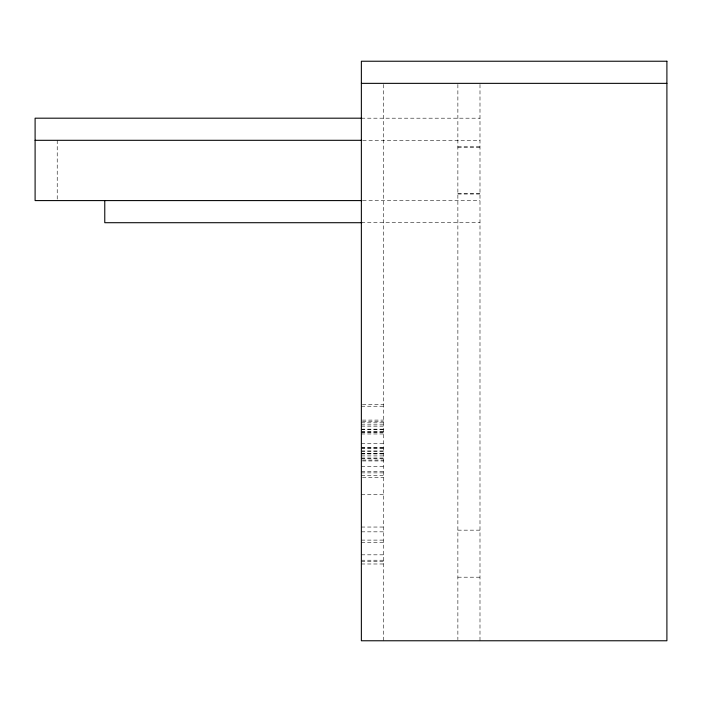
<?xml version="1.0" encoding="UTF-8"?>
<svg xmlns="http://www.w3.org/2000/svg" width="702" height="702" viewBox="0 0 702 702"><rect width="100%" height="100%" fill="white"/><g stroke="black" fill="none" stroke-linecap="round" stroke-linejoin="round"><path stroke-width="0.53" stroke-dasharray="3.51 2.63" d="M361.363 118.19L479.992 118.19M362.741 140.312L479.992 140.312M457.871 146.929L479.992 146.937M457.871 147.104L479.992 147.104M457.871 193.796L479.992 193.796M457.871 193.963L479.992 193.963M362.741 200.588L479.992 200.588M361.363 222.709L479.992 222.709M362.416 404.449L383.485 404.449M361.363 406.23L383.485 406.23M362.416 420.103L383.485 420.103M362.416 421.744L383.485 421.744M361.363 422.823L383.485 422.823M361.363 424.85L383.485 424.85M361.363 426.167L383.485 426.167M361.363 429.176L383.485 429.176M361.363 429.738L383.485 429.738M361.363 431.756L383.485 431.756M361.363 432.037L383.485 432.037M361.363 432.467L383.485 432.467M361.363 433.968L383.485 433.968M361.363 443.322L383.485 443.322M361.363 447.744L383.485 447.744M361.363 447.929L383.485 447.929M361.363 448.631L383.485 448.631M361.363 450.938L383.485 450.938M361.363 451.597L383.485 451.597M361.363 453.431L383.485 453.431M361.363 453.782L383.485 453.782M361.363 453.896L383.485 453.896M361.363 455.923L383.485 455.923M361.363 458.02L383.485 458.02M361.363 458.643L383.485 458.643M362.416 460.056L383.485 460.056M362.416 460.951L383.485 460.951M361.363 466.312L383.485 466.312M361.363 471.718L383.485 471.718M361.363 472.885L383.485 472.885M361.363 475.473L383.485 475.473M362.416 477.404L383.485 477.404M361.363 494.743L383.485 494.743M361.363 527.044L383.485 527.044M457.871 530.159L479.992 530.159M361.363 531.835L383.485 531.835M361.363 540.11L383.485 540.11M361.363 542.295L383.485 542.295M361.363 554.826L383.485 554.826M361.363 560.231L383.485 560.231M361.363 561.407L383.485 561.407M361.363 563.987L383.485 563.987M457.871 577.193L479.992 577.193M479.992 84.451L479.992 640.768M457.871 84.451L457.871 639.68M383.485 84.451L383.485 640.768M57.222 140.312L57.222 199.491"/><path stroke-width="1.05" d="M361.363 83.354L666.9 83.354M361.644 118.19L35.1 118.19L35.1 200.588L361.846 200.588M35.1 140.312L361.644 140.312M361.846 222.709L104.773 222.709L104.773 200.588M666.9 61.232L361.363 61.232L361.363 640.768L666.9 640.768L666.9 61.232"/></g></svg>
